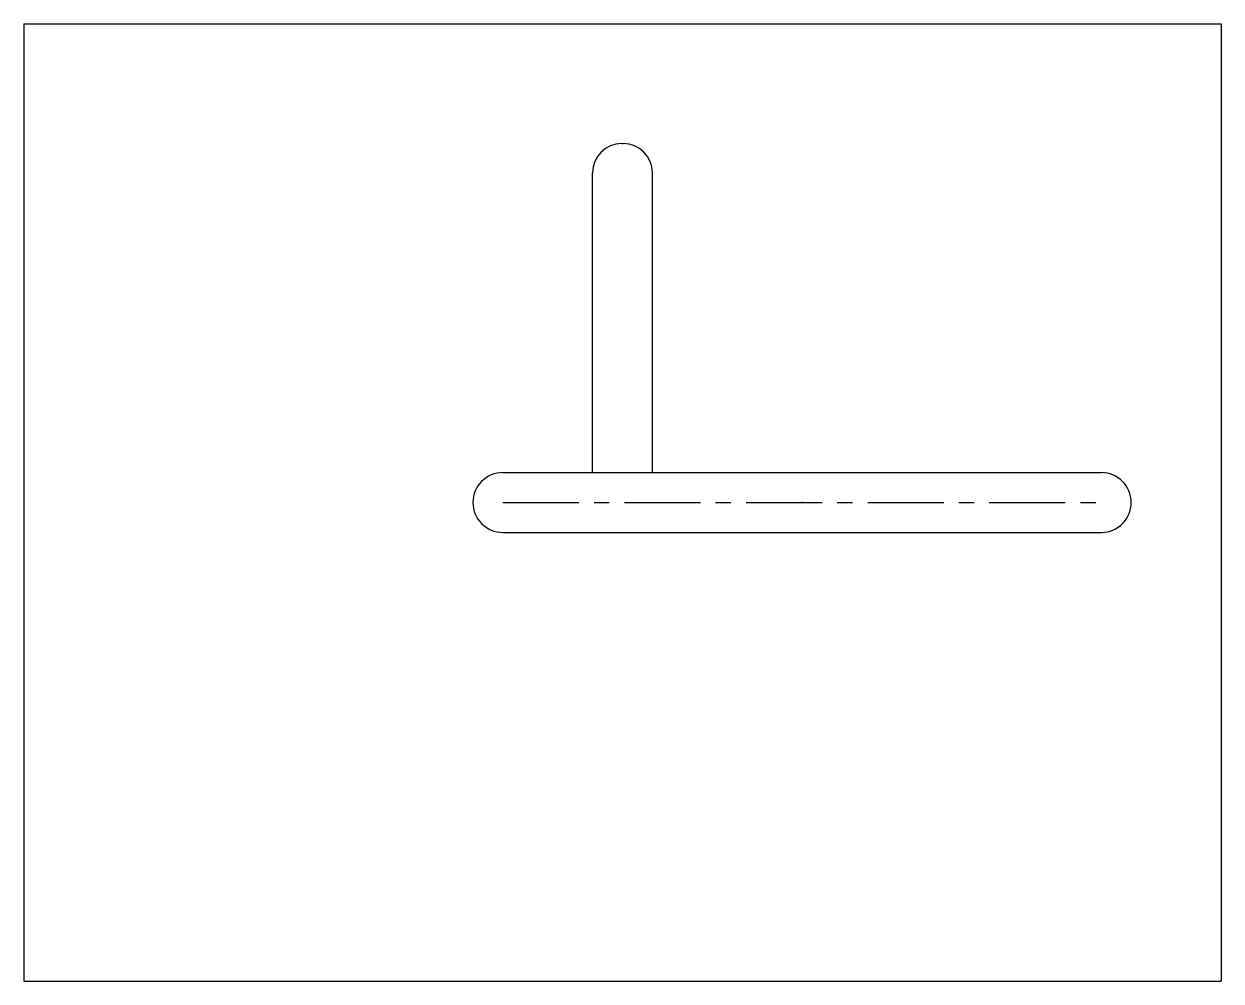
# Model space of a CAD drawing. Header units: millimetres. Extents: x 0 to 200, y -160 to 0.
import ezdxf

# ---------------------------------------------------------------- set-up
doc = ezdxf.new("R2010")
doc.units = ezdxf.units.MM
doc.header["$PDSIZE"] = -1
doc.linetypes.add('CENTERX2', pattern=[20.32, 12.7, -2.54, 2.54, -2.54])

msp = doc.modelspace()

# ---------------------------------------------------------------- linework, layer by layer
at = {"color": 7, "linetype": 'Continuous'}
for p, q in [((0, 0), (200, 0)), ((0, 0), (0, -160)), ((200, 0), (200, -160)), ((99.9, -20), (100.1, -20)), ((95, -75), (95, -24.9)), ((105, -75), (105, -24.9)), ((80, -75), (180, -75)), ((95, -75), (105, -75)), ((80, -85), (180, -85)), ((0, -160), (200, -160))]:
    msp.add_line(p, q, dxfattribs=at)
at = {"color": 7, "linetype": 'CENTERX2'}
msp.add_line((80, -80), (180, -80), dxfattribs=at)
at = {"color": 7, "linetype": 'Continuous'}
for centre, radius, start, end in [((99.9, -24.9), 4.9, 90, 180), ((100.1, -24.9), 4.9, 0, 90), ((80, -80), 5, 90, 270), ((180, -80), 5, 270, 90)]:
    msp.add_arc(centre, radius, start, end, dxfattribs=at)
msp.add_point((130, -80), dxfattribs=at)

doc.saveas('drawing.dxf')
